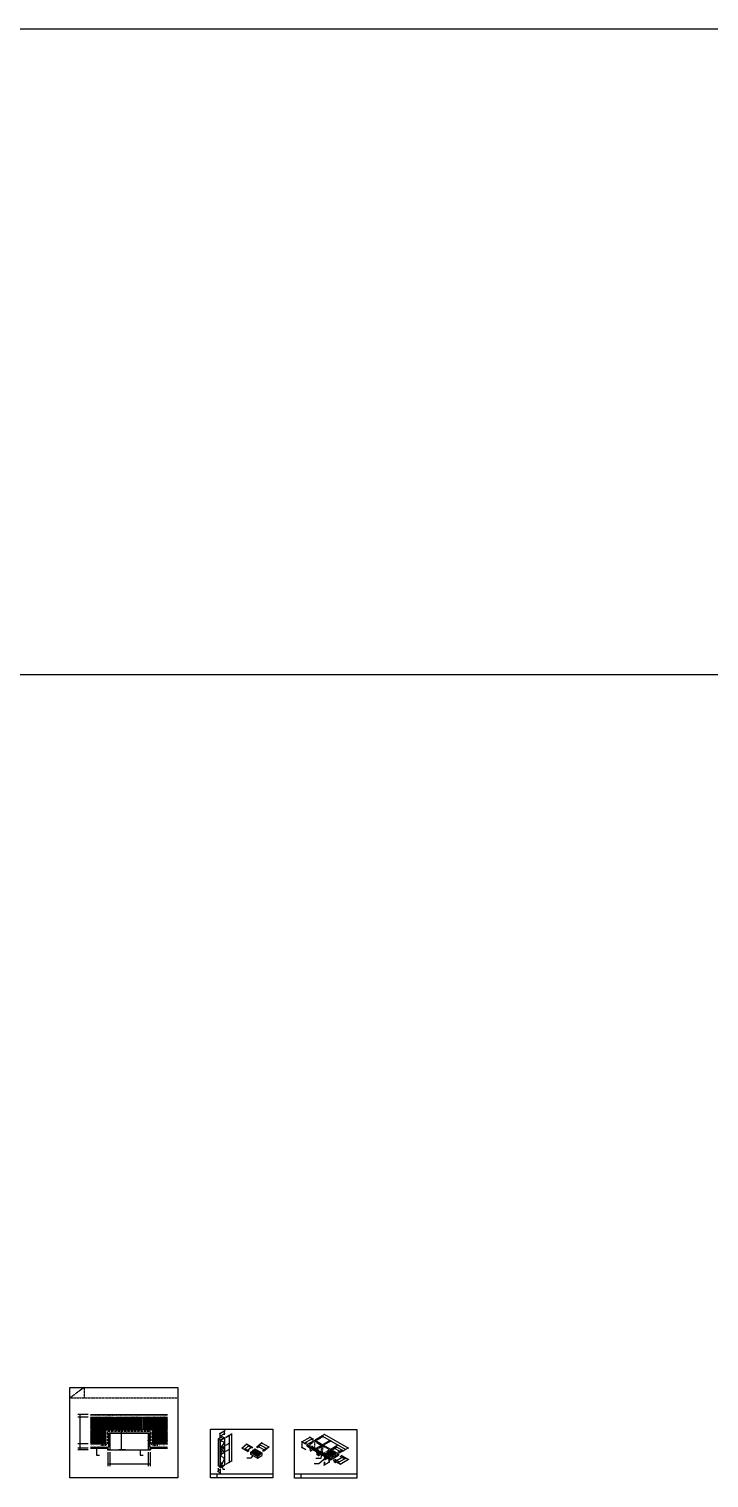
# Model space of a CAD drawing. Header units: inches. Extents: x -1249499 to 290957, y -589671 to 1013543.
# Drawn here: x -1217052 to -1207369, y 248195 to 268837 of the extents above; entities that cross this region are included whole.
import ezdxf

# ---------------------------------------------------------------- set-up
doc = ezdxf.new("R2010")
doc.units = ezdxf.units.IN
doc.header["$MEASUREMENT"] = 0
for name, pattern in [('CENTER2', [1.125, 0.75, -0.125, 0.125, -0.125]), ('HID', [2.5, 1.5, -1]), ('ST-DASH', [2.7, 1.5, -1.2])]:
    doc.linetypes.add(name, pattern=pattern)
for name, color, linetype in [('1HAT', 1, 'Continuous'), ('2CONTINUOUS', 2, 'Continuous'), ('2DIM', 2, 'Continuous'), ('2HIDDENX2', 2, 'Continuous'), ('3FORM', 3, 'Continuous'), ('A-DET', 7, 'Continuous'), ('DIM', 1, 'Continuous'), ('ETC', 9, 'Continuous'), ('FIN', 6, 'Continuous'), ('FOR', 4, 'Continuous'), ('GRID', 9, 'CENTER2'), ('HAT', 5, 'Continuous'), ('IND', 7, 'Continuous'), ('STL', 5, 'Continuous'), ('STO', 4, 'Continuous'), ('WAL', 7, 'Continuous')]:
    doc.layers.add(name, color=color, linetype=linetype)

# ---------------------------------------------------------------- blocks, each defined once
blk = doc.blocks.new('*X1131')
at = {"color": 0}
for p, q in [((3118, 1464), (3125, 1471)), ((3125, 1464), (3132, 1471)), ((3139, 1464), (3146, 1471)), ((3146, 1464), (3153, 1471)), ((3161, 1464), (3168, 1471)), ((3168, 1464), (3175, 1471)), ((3182, 1464), (3189, 1471)), ((3189, 1464), (3196, 1471)), ((3203, 1464), (3210, 1471)), ((3210, 1464), (3217, 1471)), ((3224, 1464), (3231, 1471)), ((3231, 1464), (3235, 1467)), ((3544, 1465), (3549, 1471)), ((3550, 1464), (3557, 1471)), ((3564, 1464), (3571, 1471)), ((3571, 1464), (3578, 1471)), ((3585, 1464), (3592, 1471)), ((3592, 1464), (3599, 1471)), ((3606, 1464), (3613, 1471)), ((3613, 1464), (3620, 1471)), ((3627, 1464), (3634, 1471)), ((3634, 1464), (3641, 1471)), ((3649, 1464), (3656, 1471)), ((3656, 1464), (3662, 1470))]:
    blk.add_line(p, q, dxfattribs=at)
blk = doc.blocks.new('*X1130')
at = {"color": 0}
for p, q in [((356, 747), (356, 747)), ((356, 740), (356, 740)), ((365, 747), (365, 747)), ((367, 742), (367, 742)), ((370, 738), (370, 738)), ((377, 733), (377, 733)), ((379, 731), (379, 731)), ((382, 747), (382, 747)), ((388, 740), (388, 740)), ((396, 738), (396, 738)), ((407, 742), (407, 742)), ((409, 740), (409, 740)), ((418, 732), (418, 732)), ((419, 740), (419, 740)), ((422, 738), (422, 738)), ((441, 731), (441, 731)), ((448, 741), (448, 741)), ((449, 739), (449, 739)), ((450, 740), (450, 740)), ((455, 733), (455, 733)), ((458, 732), (458, 732)), ((460, 734), (460, 734)), ((468, 735), (468, 735)), ((475, 740), (475, 740)), ((481, 740), (481, 740)), ((482, 737), (482, 737)), ((487, 737), (487, 737)), ((488, 740), (488, 740)), ((490, 739), (490, 739)), ((495, 738), (495, 738)), ((498, 731), (498, 731)), ((500, 740), (500, 740)), ((509, 740), (509, 740)), ((512, 740), (512, 740)), ((514, 741), (514, 741)), ((515, 731), (515, 731)), ((520, 747), (520, 747)), ((522, 742), (522, 742)), ((527, 740), (527, 740)), ((528, 740), (528, 740)), ((532, 728), (532, 728)), ((536, 744), (536, 744)), ((541, 744), (541, 744)), ((543, 740), (543, 740)), ((549, 745), (549, 745)), ((554, 741), (554, 741)), ((563, 747), (563, 747)), ((567, 731), (567, 731)), ((568, 739), (568, 739)), ((570, 737), (570, 737)), ((574, 740), (574, 740)), ((579, 741), (579, 741)), ((593, 732), (593, 732)), ((600, 746), (600, 746)), ((606, 742), (606, 742)), ((606, 740), (606, 740)), ((609, 738), (609, 738)), ((619, 732), (619, 732)), ((632, 742), (632, 742)), ((637, 740), (637, 740)), ((639, 747), (639, 747)), ((639, 731), (639, 731)), ((646, 733), (646, 733)), ((649, 738), (649, 738)), ((651, 736), (651, 736)), ((653, 733), (653, 733)), ((658, 742), (658, 742)), ((658, 734), (658, 734)), ((666, 735), (666, 735)), ((668, 741), (668, 741)), ((672, 733), (672, 733)), ((679, 747), (679, 747)), ((679, 737), (679, 737)), ((681, 745), (681, 745)), ((685, 743), (685, 743)), ((685, 737), (685, 737)), ((690, 737), (690, 737)), ((693, 739), (693, 739)), ((698, 733), (698, 733)), ((699, 741), (699, 741)), ((706, 740), (706, 740)), ((711, 743), (711, 743)), ((712, 741), (712, 741)), ((720, 746), (720, 746)), ((720, 742), (720, 742)), ((725, 734), (725, 734)), ((730, 741), (730, 741)), ((730, 737), (730, 737)), ((732, 735), (732, 735)), ((733, 744), (733, 744)), ((737, 743), (737, 743)), ((739, 745), (739, 745)), ((747, 746), (747, 746)), ((751, 734), (751, 734)), ((760, 747), (760, 747)), ((760, 745), (760, 745)), ((761, 741), (761, 741)), ((762, 744), (762, 744)), ((764, 744), (764, 744)), ((770, 736), (770, 736)), ((776, 734), (776, 734)), ((790, 744), (790, 744)), ((792, 741), (792, 741)), ((800, 745), (800, 745)), ((803, 735), (803, 735)), ((810, 735), (810, 735)), ((812, 734), (812, 734)), ((815, 744), (815, 744)), ((824, 741), (824, 741)), ((830, 735), (830, 735)), ((837, 732), (837, 732)), ((840, 744), (840, 744)), ((842, 745), (842, 745)), ((842, 743), (842, 743)), ((850, 733), (850, 733)), ((851, 735), (851, 735)), ((855, 741), (855, 741)), ((855, 735), (855, 735)), ((855, 734), (855, 734)), ((864, 735), (864, 735)), ((869, 746), (869, 746)), ((877, 737), (877, 737)), ((881, 743), (881, 743)), ((882, 738), (882, 738)), ((882, 736), (882, 736)), ((886, 741), (886, 741)), ((890, 739), (890, 739)), ((891, 734), (891, 734)), ((893, 733), (893, 733)), ((894, 745), (894, 745)), ((464, 633), (464, 633)), ((465, 631), (465, 631)), ((470, 632), (470, 632)), ((471, 627), (471, 627)), ((475, 625), (475, 625)), ((478, 633), (478, 633)), ((479, 624), (479, 624)), ((480, 639), (480, 639)), ((481, 637), (481, 637)), ((482, 640), (482, 640)), ((490, 629), (490, 629)), ((492, 634), (492, 634)), ((492, 634), (492, 634)), ((497, 635), (497, 635)), ((500, 620), (500, 620)), ((502, 627), (502, 627)), ((504, 624), (504, 624)), ((505, 636), (505, 636)), ((506, 625), (506, 625)), ((513, 640), (513, 640)), ((518, 634), (518, 634)), ((519, 638), (519, 638)), ((520, 638), (520, 638)), ((524, 639), (524, 639)), ((530, 629), (530, 629)), ((531, 625), (531, 625)), ((532, 640), (532, 640)), ((532, 627), (532, 627)), ((533, 627), (533, 627)), ((537, 625), (537, 625)), ((543, 634), (543, 634)), ((545, 640), (545, 640)), ((557, 625), (557, 625)), ((560, 638), (560, 638)), ((562, 636), (562, 636)), ((564, 627), (564, 627)), ((569, 625), (569, 625)), ((570, 635), (570, 635)), ((571, 628), (571, 628)), ((576, 640), (576, 640)), ((582, 620), (582, 620)), ((583, 625), (583, 625)), ((587, 621), (587, 621)), ((595, 627), (595, 627)), ((595, 622), (595, 622)), ((596, 635), (596, 635)), ((600, 625), (600, 625)), ((601, 637), (601, 637)), ((607, 640), (607, 640)), ((609, 624), (609, 624)), ((610, 626), (610, 626)), ((611, 628), (611, 628)), ((613, 626), (613, 626)), ((614, 625), (614, 625)), ((622, 635), (622, 635)), ((622, 626), (622, 626)), ((627, 628), (627, 628)), ((631, 625), (631, 625)), ((636, 627), (636, 627)), ((636, 626), (636, 626)), ((638, 640), (638, 640)), ((641, 636), (641, 636)), ((641, 628), (641, 628)), ((643, 635), (643, 635)), ((649, 636), (649, 636)), ((649, 629), (649, 629)), ((651, 627), (651, 627)), ((658, 628), (658, 628)), ((662, 626), (662, 626)), ((662, 625), (662, 625)), ((663, 631), (663, 631)), ((668, 632), (668, 632)), ((669, 640), (669, 640)), ((675, 637), (675, 637)), ((676, 633), (676, 633)), ((681, 636), (681, 636)), ((689, 634), (689, 634)), ((689, 628), (689, 628)), ((689, 627), (689, 627)), ((691, 626), (691, 626)), ((693, 625), (693, 625)), ((693, 625), (693, 625)), ((695, 635), (695, 635)), ((700, 640), (700, 640)), ((701, 636), (701, 636)), ((703, 636), (703, 636)), ((715, 628), (715, 628)), ((716, 638), (716, 638)), ((720, 628), (720, 628)), ((721, 635), (721, 635)), ((722, 639), (722, 639)), ((723, 634), (723, 634)), ((724, 625), (724, 625)), ((728, 637), (728, 637)), ((730, 640), (730, 640)), ((731, 640), (731, 640)), ((732, 626), (732, 626)), ((740, 627), (740, 627)), ((751, 628), (751, 628)), ((754, 638), (754, 638)), ((755, 625), (755, 625)), ((762, 640), (762, 640)), ((762, 634), (762, 634)), ((767, 628), (767, 628)), ((772, 625), (772, 625)), ((774, 624), (774, 624)), ((779, 620), (779, 620)), ((780, 638), (780, 638)), ((782, 628), (782, 628)), ((785, 621), (785, 621)), ((787, 625), (787, 625)), ((793, 622), (793, 622)), ((794, 641), (794, 641)), ((794, 629), (794, 629)), ((358, 539), (358, 539)), ((359, 540), (359, 540)), ((361, 530), (361, 530)), ((363, 540), (363, 540)), ((363, 536), (363, 536)), ((363, 528), (363, 528)), ((371, 520), (371, 520)), ((377, 526), (377, 526)), ((379, 527), (379, 527)), ((383, 524), (383, 524)), ((389, 535), (389, 535)), ((390, 540), (390, 540)), ((391, 539), (391, 539)), ((393, 537), (393, 537)), ((394, 518), (394, 518)), ((399, 519), (399, 519)), ((401, 529), (401, 529)), ((403, 526), (403, 526)), ((407, 520), (407, 520)), ((410, 527), (410, 527)), ((411, 520), (411, 520)), ((413, 518), (413, 518)), ((414, 524), (414, 524)), ((416, 536), (416, 536)), ((421, 540), (421, 540)), ((421, 521), (421, 521)), ((426, 522), (426, 522)), ((429, 526), (429, 526)), ((431, 538), (431, 538)), ((434, 523), (434, 523)), ((441, 529), (441, 529)), ((441, 527), (441, 527)), ((442, 537), (442, 537)), ((443, 527), (443, 527)), ((445, 524), (445, 524)), ((448, 525), (448, 525)), ((452, 540), (452, 540)), ((452, 519), (452, 519)), ((453, 526), (453, 526)), ((456, 527), (456, 527)), ((461, 527), (461, 527)), ((464, 552), (464, 552)), ((465, 614), (465, 614)), ((466, 594), (466, 594)), ((466, 575), (466, 575)), ((466, 553), (466, 553)), ((467, 590), (467, 590)), ((467, 556), (467, 556)), ((468, 549), (468, 549)), ((468, 537), (468, 537)), ((470, 611), (470, 611)), ((470, 580), (470, 580)), ((471, 574), (471, 574)), ((471, 554), (471, 554)), ((471, 537), (471, 537)), ((472, 610), (472, 610)), ((472, 527), (472, 527)), ((473, 536), (473, 536)), ((474, 606), (474, 606)), ((475, 565), (475, 565)), ((475, 529), (475, 529)), ((476, 524), (476, 524)), ((479, 607), (479, 607)), ((479, 605), (479, 605)), ((479, 602), (479, 602)), ((479, 555), (479, 555)), ((480, 585), (480, 585)), ((480, 529), (480, 529)), ((481, 602), (481, 602)), ((481, 566), (481, 566)), ((481, 565), (481, 565)), ((481, 547), (481, 547)), ((482, 528), (482, 528)), ((482, 528), (482, 528)), ((775, 553), (775, 553)), ((775, 550), (775, 550)), ((776, 568), (776, 568)), ((779, 590), (779, 590)), ((780, 618), (780, 618)), ((780, 550), (780, 550)), ((780, 543), (780, 543)), ((781, 599), (781, 599)), ((781, 580), (781, 580)), ((782, 561), (782, 561)), ((783, 616), (783, 616)), ((783, 579), (783, 579)), ((783, 541), (783, 541)), ((783, 528), (783, 528)), ((783, 522), (783, 522)), ((784, 569), (784, 569)), ((784, 542), (784, 542)), ((785, 577), (785, 577)), ((785, 544), (785, 544)), ((787, 565), (787, 565)), ((788, 525), (788, 525)), ((789, 596), (789, 596)), ((789, 518), (789, 518)), ((790, 603), (790, 603)), ((793, 606), (793, 606)), ((794, 609), (794, 609)), ((794, 605), (794, 605)), ((794, 596), (794, 596)), ((794, 569), (794, 569)), ((794, 545), (794, 545)), ((794, 533), (794, 533)), ((795, 600), (795, 600)), ((795, 590), (795, 590)), ((795, 540), (795, 540)), ((795, 519), (795, 519)), ((796, 531), (796, 531)), ((797, 532), (797, 532)), ((803, 520), (803, 520)), ((804, 523), (804, 523)), ((810, 523), (810, 523)), ((815, 528), (815, 528)), ((816, 522), (816, 522)), ((819, 525), (819, 525)), ((822, 532), (822, 532)), ((822, 522), (822, 522)), ((826, 540), (826, 540)), ((826, 540), (826, 540)), ((830, 523), (830, 523)), ((834, 532), (834, 532)), ((837, 523), (837, 523)), ((843, 525), (843, 525)), ((844, 523), (844, 523)), ((846, 528), (846, 528)), ((846, 521), (846, 521)), ((848, 526), (848, 526)), ((849, 533), (849, 533)), ((850, 525), (850, 525)), ((857, 540), (857, 540)), ((857, 527), (857, 527)), ((862, 523), (862, 523)), ((865, 540), (865, 540)), ((870, 529), (870, 529)), ((875, 531), (875, 531)), ((875, 530), (875, 530)), ((876, 534), (876, 534)), ((876, 530), (876, 530)), ((877, 528), (877, 528)), ((881, 525), (881, 525)), ((883, 531), (883, 531)), ((885, 522), (885, 522)), ((888, 540), (888, 540)), ((889, 524), (889, 524)), ((897, 532), (897, 532)), ((901, 533), (901, 533))]:
    blk.add_line(p, q, dxfattribs=at)
blk = doc.blocks.new('*X1129')
at = {"color": 0}
for p, q in [((356, 646), (441, 731)), ((356, 653), (434, 731)), ((356, 660), (427, 731)), ((356, 667), (419, 731)), ((356, 674), (412, 731)), ((356, 681), (405, 731)), ((356, 688), (398, 731)), ((356, 695), (391, 731)), ((356, 702), (384, 731)), ((356, 709), (377, 731)), ((356, 716), (370, 731)), ((356, 723), (363, 731)), ((356, 730), (356, 731)), ((358, 641), (448, 731)), ((365, 641), (455, 731)), ((372, 641), (462, 731)), ((379, 641), (469, 731)), ((386, 641), (476, 731)), ((393, 641), (483, 731)), ((400, 641), (490, 731)), ((407, 641), (497, 731)), ((414, 641), (504, 731)), ((421, 641), (511, 731)), ((428, 641), (518, 731)), ((436, 641), (524, 729)), ((534, 647), (617, 731)), ((534, 654), (610, 731)), ((534, 661), (603, 731)), ((534, 668), (596, 731)), ((534, 675), (589, 731)), ((534, 682), (582, 731)), ((534, 689), (575, 731)), ((534, 696), (568, 731)), ((534, 704), (561, 731)), ((534, 711), (554, 731)), ((534, 718), (547, 731)), ((534, 725), (540, 731)), ((535, 641), (625, 731)), ((542, 641), (632, 731)), ((549, 641), (639, 731)), ((556, 641), (646, 731)), ((563, 641), (653, 731)), ((570, 641), (660, 731)), ((577, 641), (667, 731)), ((584, 641), (674, 731)), ((591, 641), (681, 731)), ((598, 641), (688, 731)), ((605, 641), (695, 731)), ((612, 641), (702, 731)), ((619, 641), (709, 731)), ((626, 641), (716, 731)), ((634, 641), (724, 731)), ((641, 641), (724, 724)), ((734, 727), (738, 731)), ((734, 720), (745, 731)), ((734, 713), (752, 731)), ((734, 706), (759, 731)), ((734, 698), (766, 731)), ((734, 691), (773, 731)), ((734, 684), (780, 731)), ((734, 677), (787, 731)), ((734, 670), (794, 731)), ((734, 663), (801, 731)), ((734, 656), (808, 731)), ((734, 649), (815, 731)), ((734, 642), (823, 731)), ((740, 641), (830, 731)), ((747, 641), (837, 731)), ((754, 641), (844, 731)), ((761, 641), (851, 731)), ((768, 641), (858, 731)), ((775, 641), (865, 731)), ((782, 641), (872, 731)), ((789, 641), (879, 731)), ((796, 641), (886, 731)), ((803, 641), (893, 731)), ((810, 641), (900, 731)), ((817, 641), (902, 725)), ((356, 547), (440, 631)), ((356, 554), (433, 631)), ((356, 561), (426, 631)), ((356, 568), (418, 631)), ((356, 575), (411, 631)), ((356, 582), (404, 631)), ((356, 589), (397, 631)), ((356, 596), (390, 631)), ((356, 603), (383, 631)), ((356, 610), (376, 631)), ((356, 617), (369, 631)), ((356, 624), (362, 631)), ((357, 541), (447, 631)), ((364, 541), (454, 631)), ((371, 541), (461, 631)), ((378, 541), (463, 625)), ((443, 641), (524, 722)), ((450, 641), (524, 715)), ((457, 641), (524, 708)), ((464, 641), (524, 701)), ((471, 641), (524, 694)), ((478, 641), (524, 686)), ((485, 641), (524, 679)), ((492, 641), (524, 672)), ((499, 641), (524, 665)), ((506, 641), (524, 658)), ((513, 641), (524, 651)), ((520, 641), (524, 644)), ((648, 641), (724, 717)), ((655, 641), (724, 710)), ((662, 641), (724, 703)), ((669, 641), (724, 696)), ((676, 641), (724, 688)), ((683, 641), (724, 681)), ((690, 641), (724, 674)), ((697, 641), (724, 667)), ((704, 641), (724, 660)), ((711, 641), (724, 653)), ((718, 641), (724, 646)), ((795, 625), (800, 631)), ((795, 618), (807, 631)), ((795, 611), (814, 631)), ((795, 604), (822, 631)), ((795, 597), (829, 631)), ((795, 590), (836, 631)), ((795, 583), (843, 631)), ((795, 576), (850, 631)), ((795, 569), (857, 631)), ((795, 562), (864, 631)), ((795, 555), (871, 631)), ((795, 548), (878, 631)), ((795, 541), (885, 631)), ((802, 541), (892, 631)), ((809, 541), (899, 631)), ((816, 541), (902, 626)), ((824, 641), (902, 718)), ((832, 641), (902, 711)), ((839, 641), (902, 704)), ((846, 641), (902, 697)), ((853, 641), (902, 690)), ((860, 641), (902, 683)), ((867, 641), (902, 676)), ((874, 641), (902, 669)), ((881, 641), (902, 662)), ((888, 641), (902, 655)), ((895, 641), (902, 647)), ((385, 541), (463, 618)), ((392, 541), (463, 611)), ((399, 541), (463, 604)), ((406, 541), (463, 597)), ((413, 541), (463, 590)), ((420, 541), (463, 583)), ((427, 541), (463, 576)), ((435, 541), (463, 569)), ((442, 541), (463, 562)), ((449, 541), (463, 554)), ((456, 541), (463, 547)), ((823, 541), (902, 619)), ((831, 541), (902, 612)), ((838, 541), (902, 605)), ((845, 541), (902, 598)), ((852, 541), (902, 591)), ((859, 541), (902, 584)), ((866, 541), (902, 577)), ((873, 541), (902, 570)), ((880, 541), (902, 563)), ((887, 541), (902, 556)), ((894, 541), (902, 548)), ((901, 541), (902, 541))]:
    blk.add_line(p, q, dxfattribs=at)
blk = doc.blocks.new('*X1132')
at = {"color": 0}
for p, q in [((3144, 1466), (3144, 1466)), ((3144, 1464), (3144, 1464)), ((3146, 1465), (3146, 1465)), ((3170, 1465), (3170, 1465)), ((3185, 1466), (3185, 1466)), ((3195, 1464), (3195, 1464)), ((3222, 1465), (3222, 1465)), ((3225, 1465), (3225, 1465))]:
    blk.add_line(p, q, dxfattribs=at)
blk = doc.blocks.new('*X1133')
at = {"color": 0}
for p, q in [((3564, 1470), (3564, 1470)), ((3577, 1469), (3577, 1469)), ((3579, 1467), (3579, 1467)), ((3589, 1470), (3589, 1470)), ((3618, 1468), (3618, 1468)), ((3655, 1465), (3655, 1465)), ((3658, 1468), (3658, 1468)), ((3660, 1466), (3660, 1466)), ((3660, 1466), (3660, 1466))]:
    blk.add_line(p, q, dxfattribs=at)

msp = doc.modelspace()

# ---------------------------------------------------------------- linework, layer by layer
at = {"color": 6}
for p, q in [((-1249499, 268836.6), (-803046.5, 268836.6)), ((-1249499, 259639.6), (-803046.5, 259639.6))]:
    msp.add_line(p, q, dxfattribs=at)
for p, q in [((-1214024.8, 248888.6), (-1214024.8, 248886.6)), ((-1212829.1, 248887.5), (-1212829.1, 248885.5)), ((-1214469.2, 248542.3), (-1214467.2, 248542.3)), ((-1213582.4, 248542.3), (-1213580.4, 248542.3)), ((-1213273.5, 248541.2), (-1213271.5, 248541.2)), ((-1212386.7, 248541.2), (-1212384.7, 248541.2))]:
    msp.add_line(p, q)
msp.add_lwpolyline([(-1216468.7, 249485.6), (-1214933.3, 249485.6), (-1214933.3, 248196.1), (-1216468.7, 248196.1)], close=True)
at = {"layer": '1HAT'}
for p, q in [((-1214328.2, 248727.9), (-1214270.6, 248705.8)), ((-1214270.6, 248705.8), (-1214328.2, 248617.1)), ((-1214328.2, 248529.8), (-1214270.6, 248646.2)), ((-1214270.6, 248563), (-1214328.2, 248612.9)), ((-1214328.2, 248525.6), (-1214270.6, 248470.2)), ((-1213868.1, 248562.2), (-1213797.5, 248521.4)), ((-1213861.8, 248565), (-1213793, 248525.3)), ((-1213856.9, 248567.2), (-1213789.5, 248528.3)), ((-1213852.5, 248569.2), (-1213786.4, 248531)), ((-1213848.6, 248570.9), (-1213783.6, 248533.4)), ((-1213845.2, 248572.4), (-1213781.2, 248535.5)), ((-1213842.2, 248573.7), (-1213779.1, 248537.3)), ((-1213839.7, 248575.3), (-1213777, 248539.1)), ((-1213837.6, 248577.1), (-1213774.9, 248540.9)), ((-1213836.2, 248578.7), (-1213773.2, 248542.4)), ((-1213835, 248580.6), (-1213771.4, 248543.9)), ((-1213834, 248582.5), (-1213769.7, 248545.4)), ((-1213833.3, 248584.6), (-1213768, 248546.9)), ((-1213832.8, 248587.3), (-1213765.9, 248548.7)), ((-1213832.7, 248590.3), (-1213763.8, 248550.5)), ((-1212813.8, 248546.6), (-1212747.1, 248508)), ((-1212805.2, 248548.6), (-1212741, 248511.5)), ((-1212797.2, 248550.5), (-1212735.4, 248514.8)), ((-1212789.8, 248552.2), (-1212730.2, 248517.8)), ((-1212783.7, 248553.7), (-1212725.8, 248520.3)), ((-1212778.7, 248554.8), (-1212722.4, 248522.3)), ((-1212775, 248555.7), (-1212719.8, 248523.8)), ((-1212771.4, 248556.6), (-1212717.2, 248525.3)), ((-1212768.9, 248557.1), (-1212715.4, 248526.3)), ((-1212766.8, 248557.9), (-1212713.7, 248527.3)), ((-1212764.9, 248558.9), (-1212712, 248528.3)), ((-1212763.3, 248559.9), (-1212710.2, 248529.3)), ((-1212761.9, 248561.1), (-1212708.5, 248530.3)), ((-1212760.7, 248562.4), (-1212706.8, 248531.3)), ((-1212759.7, 248563.8), (-1212705, 248532.3)), ((-1212758.8, 248565.3), (-1212703.3, 248533.3)), ((-1212758, 248566.8), (-1212701.6, 248534.3)), ((-1212757.4, 248568.5), (-1212699.9, 248535.3)), ((-1212757, 248576.2), (-1212692.9, 248539.3)), ((-1212756.9, 248570.7), (-1212697.7, 248536.5)), ((-1212756.7, 248573.1), (-1212695.5, 248537.8)), ((-1214270.6, 248470.2), (-1214328.2, 248348.3))]:
    msp.add_line(p, q, dxfattribs=at)
at = {"layer": '2CONTINUOUS'}
for p, q in [((-1214303, 248779.9), (-1214360.6, 248746.6)), ((-1214360.6, 248746.6), (-1214360.6, 248367)), ((-1214336, 248732.4), (-1214360.6, 248746.6)), ((-1214336, 248732.4), (-1214271.2, 248769.8)), ((-1214336, 248732.4), (-1214336, 248344.4)), ((-1214331.8, 248730), (-1214336, 248732.4)), ((-1214331.8, 248730), (-1214267, 248767.4)), ((-1214328.2, 248727.9), (-1214270.6, 248761.2)), ((-1214278.4, 248765.7), (-1214303, 248779.9)), ((-1214267, 248767.4), (-1214271.2, 248769.8)), ((-1214270.6, 248761.2), (-1214270.6, 248650.3)), ((-1214267, 248767.4), (-1214267, 248379.4)), ((-1213096.5, 248671.3), (-1212983.9, 248736.3)), ((-1212983.9, 248736.3), (-1212646.1, 248541.3)), ((-1214331.8, 248730), (-1214331.8, 248342)), ((-1214328.2, 248727.9), (-1214328.2, 248617.1)), ((-1214328.2, 248617.1), (-1214270.6, 248650.3)), ((-1214328.2, 248612.9), (-1214270.6, 248646.2)), ((-1214328.2, 248612.9), (-1214328.2, 248529.8)), ((-1214328.2, 248529.8), (-1214270.6, 248563)), ((-1214328.2, 248525.6), (-1214270.6, 248558.9)), ((-1214328.2, 248348.3), (-1214328.2, 248525.6)), ((-1214270.6, 248646.2), (-1214270.6, 248563)), ((-1214270.6, 248558.9), (-1214270.6, 248381.5)), ((-1213900.3, 248556.7), (-1213835.3, 248612.7)), ((-1213900.3, 248556.7), (-1213800.7, 248499.2)), ((-1213900.3, 248556.7), (-1213900.3, 248536.7)), ((-1213900.3, 248536.7), (-1213800.7, 248479.2)), ((-1213882.4, 248558.4), (-1213834.1, 248600)), ((-1213882.4, 248558.4), (-1213801.9, 248511.9)), ((-1213875, 248559.1), (-1213833.6, 248594.7)), ((-1213875, 248559.1), (-1213802.4, 248517.2)), ((-1213835.3, 248612.7), (-1213735.7, 248555.2)), ((-1213834.1, 248600), (-1213753.6, 248553.5)), ((-1213833.6, 248594.7), (-1213761.1, 248552.8)), ((-1213802.4, 248517.2), (-1213761.1, 248552.8)), ((-1213801.9, 248511.9), (-1213753.6, 248553.5)), ((-1213800.7, 248499.2), (-1213735.7, 248555.2)), ((-1213735.7, 248555.2), (-1213735.7, 248516.7)), ((-1213096.5, 248671.3), (-1212758.7, 248476.3)), ((-1213096.5, 248671.3), (-1213096.5, 248651.3)), ((-1213096.5, 248651.3), (-1212758.7, 248456.3)), ((-1213051.4, 248625.2), (-1213046.4, 248584.1)), ((-1213039.3, 248580.6), (-1213006.7, 248599.4)), ((-1212956.1, 248570.2), (-1212951.2, 248529.1)), ((-1212944, 248525.6), (-1212911.4, 248544.4)), ((-1212938.8, 248560.2), (-1212933.8, 248519.1)), ((-1212926.7, 248515.6), (-1212894.1, 248534.4)), ((-1212831.1, 248544.5), (-1212758.7, 248586.3)), ((-1212831.1, 248544.5), (-1212753.1, 248499.5)), ((-1212822.4, 248544.5), (-1212758.7, 248581.3)), ((-1212822.4, 248544.5), (-1212753.1, 248504.5)), ((-1212758.7, 248586.3), (-1212680.8, 248541.3)), ((-1212758.7, 248581.3), (-1212689.4, 248541.3)), ((-1212758.7, 248476.3), (-1212646.1, 248541.3)), ((-1212753.1, 248504.5), (-1212689.4, 248541.3)), ((-1212753.1, 248499.5), (-1212680.8, 248541.3)), ((-1212646.1, 248541.3), (-1212646.1, 248521.3)), ((-1214336, 248352.7), (-1214360.6, 248367)), ((-1214331.8, 248342), (-1214336, 248344.4)), ((-1214331.8, 248342), (-1214267, 248379.4)), ((-1214328.2, 248348.3), (-1214270.6, 248381.5)), ((-1213800.7, 248479.2), (-1213735.7, 248516.7)), ((-1213800.7, 248499.2), (-1213800.7, 248479.2)), ((-1212846.3, 248506.9), (-1212844.5, 248463.3)), ((-1212835.4, 248458.3), (-1212798.8, 248479.4)), ((-1212758.7, 248456.3), (-1212646.1, 248521.3)), ((-1212758.7, 248476.3), (-1212758.7, 248456.3))]:
    msp.add_line(p, q, dxfattribs=at)
at = {"layer": '2CONTINUOUS', "linetype": 'Continuous'}
for p, q in [((-1212764.8, 248533.5), (-1212924.1, 248395.3)), ((-1212886.4, 248529.7), (-1212898.8, 248472.1)), ((-1214317.1, 248416.2), (-1214293.2, 248321.4)), ((-1214293.2, 248321.4), (-1214263.3, 248321.4)), ((-1213891.5, 248480.1), (-1213948, 248480.1)), ((-1213865.3, 248517.7), (-1213891.5, 248480.1)), ((-1212924.1, 248395.3), (-1212992, 248395.3)), ((-1212898.8, 248472.1), (-1212966.7, 248472.1))]:
    msp.add_line(p, q, dxfattribs=at)
at = {"layer": '2CONTINUOUS', "color": 2, "linetype": 'Continuous'}
for p, q in [((-1212892.7, 248518.7), (-1212886.4, 248529.7)), ((-1212886.4, 248529.7), (-1212885.2, 248517.1)), ((-1212776.3, 248528.6), (-1212764.8, 248533.5)), ((-1212764.8, 248533.5), (-1212771.4, 248522.8)), ((-1214317.8, 248403.6), (-1214317.1, 248416.2)), ((-1214317.1, 248416.2), (-1214310.4, 248405.5)), ((-1213875.3, 248510), (-1213865.3, 248517.7)), ((-1213865.3, 248517.7), (-1213869.1, 248505.7))]:
    msp.add_line(p, q, dxfattribs=at)
at = {"layer": '2CONTINUOUS'}
for points in [[(-1213875, 248559.1), (-1213843.9, 248573, 0.405405), (-1213833.6, 248594.7, 2.6915988)], [(-1212822.4, 248544.5), (-1212769.6, 248557, 0.4937607), (-1212758.7, 248581.3, -3.3879765)]]:
    msp.add_lwpolyline(points, format="xyb", dxfattribs=at)
for centre, radius, start in [((-1213041.7, 248584.7), 4.77, 186.85281), ((-1212946.4, 248529.7), 4.77, 186.85281), ((-1212929.1, 248519.7), 4.77, 186.85281), ((-1212838.4, 248463.6), 6.09, 182.44974)]:
    msp.add_arc(centre, radius, start, 300, dxfattribs=at)
at = {"layer": '2DIM'}
for p, q in [((-1214335.8, 248829.3), (-1214263.3, 248871.2)), ((-1214335.8, 248789.3), (-1214263.3, 248831.2)), ((-1214331.8, 248773.7), (-1214331.8, 248835.5)), ((-1214328.2, 248775.8), (-1214328.2, 248798.1)), ((-1214270.6, 248809.1), (-1214270.6, 248831.3)), ((-1214267, 248811.1), (-1214267, 248872.9)), ((-1214248.1, 248778.4), (-1214164.4, 248826.7)), ((-1214248.1, 248774.2), (-1214199.1, 248802.5)), ((-1214204, 248809), (-1214204, 248409.7)), ((-1214169.4, 248829), (-1214169.4, 248429.7)), ((-1213168.4, 248709.8), (-1213050.6, 248777.8)), ((-1213133.7, 248689.8), (-1213015.9, 248757.8)), ((-1212996.8, 248743.7), (-1213055.8, 248777.8)), ((-1213009.8, 248736.2), (-1213034.1, 248750.3)), ((-1212972.3, 248742.8), (-1212841.3, 248818.4)), ((-1212959.4, 248735.3), (-1212863, 248790.9)), ((-1212882, 248797.9), (-1212540, 248600.5)), ((-1212859.8, 248677.8), (-1212763.4, 248733.4)), ((-1212848.2, 248818.4), (-1212504.8, 248620.1)), ((-1214248.1, 248663.4), (-1214199.1, 248691.7)), ((-1214248.1, 248576.1), (-1214199.1, 248604.4)), ((-1214019.6, 248625.6), (-1213930.2, 248574)), ((-1214019.2, 248621.4), (-1213948.6, 248682.1)), ((-1213985.5, 248601.9), (-1213915.7, 248662.1)), ((-1213978.3, 248613.8), (-1213921.8, 248581.2)), ((-1213954.6, 248681.6), (-1213865.2, 248630)), ((-1213944.2, 248589.1), (-1213889, 248636.7)), ((-1213941.2, 248597.4), (-1213918.4, 248584.2)), ((-1213930.1, 248655.4), (-1213873.6, 248622.8)), ((-1213811.3, 248633.4), (-1213735.2, 248698.9)), ((-1213801.7, 248627.9), (-1213753.5, 248669.5)), ((-1213797.8, 248625.6), (-1213777.3, 248643.2)), ((-1213787.3, 248644.9), (-1213700.4, 248594.8)), ((-1213768.2, 248673.9), (-1213663.8, 248613.7)), ((-1213741.2, 248698.3), (-1213635.2, 248637.2)), ((-1213725.2, 248583.7), (-1213704.8, 248601.3)), ((-1213721.2, 248581.4), (-1213673, 248623)), ((-1213711.7, 248575.9), (-1213635.6, 248641.4)), ((-1213110.2, 248679.2), (-1213168.4, 248712.8)), ((-1213110.2, 248595.2), (-1213168.4, 248628.8)), ((-1213165.8, 248714.3), (-1213165.8, 248624.3)), ((-1213097.3, 248686.7), (-1213120.7, 248700.3)), ((-1212846.8, 248670.3), (-1212750.4, 248725.9)), ((-1212747.2, 248612.8), (-1212650.8, 248668.4)), ((-1212729.8, 248602.8), (-1212669, 248637.9)), ((-1212725.5, 248600.3), (-1212695.4, 248617.7)), ((-1212723.1, 248630.2), (-1212622.2, 248571.9)), ((-1212692.4, 248648.4), (-1212574.4, 248580.3)), ((-1212626.5, 248577.9), (-1212656.4, 248560.4)), ((-1212591.8, 248593.2), (-1212652.1, 248557.9)), ((-1212504.8, 248624.1), (-1212634.8, 248547.9)), ((-1214360.6, 248336.5), (-1214360.6, 248282.7)), ((-1214336, 248322.3), (-1214336, 248294.7)), ((-1214331.8, 248319.9), (-1214331.8, 248265.3)), ((-1214248.1, 248390.4), (-1214164.4, 248438.7)), ((-1214248.1, 248394.5), (-1214199.1, 248422.8)), ((-1212851.8, 248378.5), (-1212775.6, 248422.5)), ((-1212848.4, 248424.4), (-1212848.4, 248376.5)), ((-1212844, 248426.9), (-1212844, 248379)), ((-1212783.4, 248461.9), (-1212783.4, 248414)), ((-1212779.1, 248464.4), (-1212779.1, 248416.5)), ((-1212718.9, 248453.3), (-1212614.3, 248392.9)), ((-1212715.4, 248431.3), (-1212686, 248414.3)), ((-1212701.6, 248463.3), (-1212632.8, 248423.6)), ((-1212697.2, 248465.8), (-1212664.3, 248446.8)), ((-1212689.4, 248440.3), (-1212689.4, 248412.3)), ((-1212675.6, 248444.3), (-1212590.7, 248493.3)), ((-1212657, 248413.6), (-1212537.5, 248482.6)), ((-1212628, 248505.8), (-1212595, 248486.8)), ((-1212623.6, 248508.3), (-1212554.9, 248468.6)), ((-1212621.2, 248392.9), (-1212501.7, 248461.9)), ((-1212606.3, 248518.3), (-1212501.7, 248457.9)), ((-1214364.5, 248289.3), (-1214328, 248268.2)), ((-1214342.6, 248316.7), (-1214328, 248308.2))]:
    msp.add_line(p, q, dxfattribs=at)
for centre, radius in [((-1214331.8, 248831.6), 2.6), ((-1214331.8, 248791.6), 2.6), ((-1214328.2, 248793.7), 2.6), ((-1214270.6, 248827), 2.6), ((-1214267, 248869), 2.6), ((-1214267, 248829), 2.6), ((-1214204, 248803.8), 2.6), ((-1214204, 248799.6), 2.6), ((-1214169.4, 248823.8), 2.6), ((-1213053.2, 248776.3), 3), ((-1213031.5, 248748.8), 3), ((-1213018.5, 248756.3), 3), ((-1212879.4, 248796.4), 3), ((-1212866.4, 248788.9), 3), ((-1212844.8, 248816.4), 3), ((-1212766.8, 248731.4), 3), ((-1214204, 248688.8), 2.6), ((-1214204, 248601.5), 2.6), ((-1214016.4, 248623.8), 2.6), ((-1213982.7, 248604.3), 2.6), ((-1213974.4, 248611.5), 2.6), ((-1213951.4, 248679.7), 2.6), ((-1213940.7, 248592.1), 2.6), ((-1213937.2, 248595.1), 2.6), ((-1213926.1, 248653.1), 2.6), ((-1213917.8, 248660.3), 2.6), ((-1213892.4, 248633.7), 2.6), ((-1213784.1, 248643.1), 2.6), ((-1213780.1, 248640.8), 2.6), ((-1213765.8, 248672.6), 2.6), ((-1213756.3, 248667.1), 2.6), ((-1213738, 248696.5), 2.6), ((-1213707.5, 248598.9), 2.6), ((-1213703.6, 248596.6), 2.6), ((-1213675.8, 248620.6), 2.6), ((-1213666.2, 248615.1), 2.6), ((-1213638.4, 248639), 2.6), ((-1213165.8, 248711.3), 3), ((-1213165.8, 248627.3), 3), ((-1213131.1, 248691.3), 3), ((-1213118.1, 248698.8), 3), ((-1212753.8, 248723.9), 3), ((-1212720.1, 248628.4), 3), ((-1212702.7, 248618.4), 3), ((-1212698.4, 248615.9), 3), ((-1212688.9, 248646.4), 3), ((-1212671.6, 248636.4), 3), ((-1212654.2, 248666.4), 3), ((-1212629.5, 248576.1), 3), ((-1212625.2, 248573.6), 3), ((-1212594.2, 248591.8), 3), ((-1212577, 248581.8), 3), ((-1212542.6, 248602), 3), ((-1212508.2, 248622.1), 3), ((-1214204, 248420), 2.6), ((-1214204, 248415.8), 2.6), ((-1214169.4, 248435.8), 2.6), ((-1212848.4, 248380.5), 3), ((-1212844, 248383), 3), ((-1212783.4, 248418), 3), ((-1212779.1, 248420.5), 3), ((-1212689.4, 248436.3), 3), ((-1212689.4, 248416.3), 3), ((-1212672.1, 248446.3), 3), ((-1212667.8, 248448.8), 3), ((-1212653.6, 248415.6), 3), ((-1212636.3, 248425.6), 3), ((-1212617.7, 248394.9), 3), ((-1212598.5, 248488.8), 3), ((-1212594.2, 248491.3), 3), ((-1212558.3, 248470.6), 3), ((-1212541, 248480.6), 3), ((-1212505.1, 248459.9), 3), ((-1214360.6, 248287.1), 2.6), ((-1214336, 248312.9), 2.6), ((-1214331.8, 248310.5), 2.6), ((-1214331.8, 248270.5), 2.6)]:
    msp.add_circle(centre, radius, dxfattribs=at)
at = {"layer": '2HIDDENX2', "linetype": 'ST-DASH'}
for p, q in [((-1213056.2, 248674.5), (-1212983.9, 248716.3)), ((-1213056.2, 248674.5), (-1213051.1, 248625.1)), ((-1213025.9, 248640.5), (-1212931.7, 248586.1)), ((-1213022.3, 248647.2), (-1212927, 248592.1)), ((-1213006.8, 248599.5), (-1212991.8, 248608.4)), ((-1212983.9, 248716.3), (-1212989.7, 248611.8)), ((-1212983.9, 248716.3), (-1212888.6, 248661.3)), ((-1212961, 248619.5), (-1212888.6, 248661.3)), ((-1212961, 248619.5), (-1212955.8, 248570.1)), ((-1212961, 248619.5), (-1212943.6, 248609.5)), ((-1212943.6, 248609.5), (-1212871.3, 248651.3)), ((-1212943.6, 248609.5), (-1212938.5, 248560.1)), ((-1212913.3, 248575.5), (-1212819.1, 248521.1)), ((-1212911.5, 248544.5), (-1212896.5, 248553.4)), ((-1212909.7, 248582.2), (-1212814.4, 248527.1)), ((-1212888.6, 248661.3), (-1212894.4, 248556.8)), ((-1212894.2, 248534.5), (-1212879.2, 248543.4)), ((-1212871.3, 248651.3), (-1212877.1, 248546.8)), ((-1212871.3, 248651.3), (-1212776, 248596.3)), ((-1212848.4, 248554.5), (-1212776, 248596.3)), ((-1212848.4, 248554.5), (-1212846.3, 248506.9)), ((-1212776, 248596.3), (-1212781.8, 248493.8)), ((-1212799, 248479.5), (-1212785.6, 248487.4))]:
    msp.add_line(p, q, dxfattribs=at)
for centre, radius, start, end in [((-1213023.6, 248643.6), 3.84, 50.38524, 245.35031), ((-1212993.9, 248612), 4.24, 300.61029, 356.8136), ((-1212928.3, 248588.5), 3.84, 234.64969, 69.61476), ((-1212911.1, 248578.6), 3.84, 50.38524, 245.35031), ((-1212898.7, 248557), 4.24, 300.61029, 356.8136), ((-1212881.4, 248547), 4.24, 300.61029, 356.8136), ((-1212817.5, 248524.6), 3.84, 234.64969, 69.61476)]:
    msp.add_arc(centre, radius, start, end, dxfattribs=at)
at = {"layer": '3FORM', "color": 2, "linetype": 'Continuous'}
for p, q in [((-1214469.2, 248256.1), (-1213580.4, 248256.1)), ((-1214378.1, 248256.1), (-1214378.1, 248196.1)), ((-1213273.5, 248255), (-1212384.7, 248255)), ((-1213182.4, 248255), (-1213182.4, 248195))]:
    msp.add_line(p, q, dxfattribs=at)
at = {"layer": '3FORM', "color": 3, "linetype": 'Continuous'}
for points in [[(-1214469.2, 248888.6), (-1213580.4, 248888.6), (-1213580.4, 248196.1), (-1214469.2, 248196.1)], [(-1213273.5, 248887.5), (-1212384.7, 248887.5), (-1212384.7, 248195), (-1213273.5, 248195)]]:
    msp.add_lwpolyline(points, close=True, dxfattribs=at)
at = {"layer": 'A-DET', "linetype": 'ST-DASH'}
msp.add_arc((-1212789.7, 248494.2), 7.96, 300.61029, 356.8136, dxfattribs=at)
at = {"layer": 'DIM', "linetype": 'ByBlock'}
for p, q in [((-1216211, 249098.3), (-1216358.6, 249098.3)), ((-1216211, 249062.3), (-1216358.6, 249062.3)), ((-1216328.6, 249098.3), (-1216328.6, 248598.3)), ((-1215741.9, 248882.3), (-1215741.9, 248598.3)), ((-1216211, 248682.3), (-1216358.6, 248682.3)), ((-1216211, 248622.3), (-1216358.6, 248622.3)), ((-1216211, 248598.3), (-1216358.6, 248598.3)), ((-1215931.1, 248565.6), (-1215931.1, 248365.8)), ((-1215901.1, 248565.6), (-1215901.1, 248365.8)), ((-1215675.9, 248598.3), (-1215771.9, 248598.3)), ((-1215355.9, 248565.6), (-1215355.9, 248365.8)), ((-1215325.9, 248565.6), (-1215325.9, 248365.8)), ((-1215931.1, 248395.8), (-1215325.9, 248395.8))]:
    msp.add_line(p, q, dxfattribs=at)
at = {"layer": 'ETC'}
for p, q in [((-1215628.5, 248862.3), (-1215628.5, 248945.8)), ((-1215628.5, 248945.8), (-1215584.4, 248945.8)), ((-1216092.5, 248621.7), (-1216092.5, 248520.6)), ((-1215469, 248595.8), (-1215469, 248520.6)), ((-1216092.5, 248520.6), (-1216048.4, 248520.6)), ((-1215469, 248520.6), (-1215425, 248520.6))]:
    msp.add_line(p, q, dxfattribs=at)
at = {"layer": 'ETC', "const_width": 5}
for points in [[(-1216331.1, 249098.3, 1), (-1216326.1, 249098.3, 1)], [(-1216331.1, 249062.3, 1), (-1216326.1, 249062.3, 1)], [(-1215744.4, 248882.3, 1), (-1215739.4, 248882.3, 1)], [(-1215744.4, 248832.3, 1), (-1215739.4, 248832.3, 1)], [(-1216331.1, 248682.3, 1), (-1216326.1, 248682.3, 1)], [(-1216331.1, 248622.3, 1), (-1216326.1, 248622.3, 1)], [(-1216331.1, 248598.3, 1), (-1216326.1, 248598.3, 1)], [(-1215744.4, 248598.3, 1), (-1215739.4, 248598.3, 1)], [(-1215933.6, 248395.8, 1), (-1215928.6, 248395.8, 1)], [(-1215903.6, 248395.8, 1), (-1215898.6, 248395.8, 1)], [(-1215358.4, 248395.8, 1), (-1215353.4, 248395.8, 1)], [(-1215328.4, 248395.8, 1), (-1215323.4, 248395.8, 1)]]:
    msp.add_lwpolyline(points, format="xyb", close=True, dxfattribs=at)
at = {"layer": 'FIN'}
for p, q in [((-1215628.5, 248862.3), (-1215629.7, 248875.1)), ((-1216092.5, 248621.7), (-1216091.3, 248608.9)), ((-1215469, 248595.8), (-1215467.9, 248583.1))]:
    msp.add_line(p, q, dxfattribs=at)
at = {"layer": 'FOR'}
for p, q in [((-1216174.8, 249098.3), (-1215082.1, 249098.3)), ((-1216174.8, 249097.3), (-1215082.1, 249097.3)), ((-1216174.8, 249096.3), (-1215082.1, 249096.3)), ((-1215335.9, 248834.3), (-1215921.1, 248834.3)), ((-1215921.1, 248834.3), (-1215921.1, 248636.3)), ((-1215335.9, 248834.3), (-1215335.9, 248636.3)), ((-1215937.1, 248636.3), (-1215921.1, 248636.3)), ((-1215319.9, 248636.3), (-1215335.9, 248636.3))]:
    msp.add_line(p, q, dxfattribs=at)
at = {"layer": 'GRID'}
for p, q in [((-1216268.7, 249485.6), (-1216468.7, 249335.6)), ((-1216268.7, 249485.6), (-1216268.7, 249335.6)), ((-1216468.7, 249335.6), (-1214933.3, 249335.6))]:
    msp.add_line(p, q, dxfattribs=at)
at = {"layer": 'IND'}
for p, q in [((-1215921.1, 248758.2), (-1215907.8, 248758.2)), ((-1215907.8, 248758.2), (-1215915.1, 248702.3)), ((-1215908.5, 248752.8), (-1215903.1, 248752.8)), ((-1215348.4, 248752.8), (-1215353.9, 248752.8)), ((-1215349.1, 248758.2), (-1215341.9, 248702.3)), ((-1215335.9, 248758.2), (-1215349.1, 248758.2)), ((-1215921.1, 248708.2), (-1215914.3, 248708.2)), ((-1215915.1, 248702.3), (-1215903.1, 248702.3)), ((-1215341.9, 248702.3), (-1215353.9, 248702.3)), ((-1215335.9, 248708.2), (-1215342.7, 248708.2))]:
    msp.add_line(p, q, dxfattribs=at)
at = {"layer": 'IND', "linetype": 'HID'}
for p, q in [((-1215915.7, 248731.4), (-1215915.7, 248727)), ((-1215915.7, 248731.4), (-1215901.1, 248731.4)), ((-1215341.3, 248731.4), (-1215355.9, 248731.4)), ((-1215341.3, 248731.4), (-1215341.3, 248727)), ((-1215915.7, 248727), (-1215901.1, 248727)), ((-1215341.3, 248727), (-1215355.9, 248727))]:
    msp.add_line(p, q, dxfattribs=at)
at = {"layer": 'IND'}
for centre, radius, start, end in [((-1215903.1, 248729.2), 4.47, 296.56505, 63.43495), ((-1215353.9, 248729.2), 4.47, 116.56505, 243.43495), ((-1215934.1, 248620.5), 8.5, 66.679, 110.66038), ((-1215934.1, 248620.5), 7.5, 66.43091, 113.56909), ((-1215934.1, 248620.5), 6.5, 62.52608, 117.47392), ((-1215934.1, 248620.5), 5.5, 56.96276, 123.03724), ((-1215934.1, 248620.5), 4.5, 48.22073, 131.77927), ((-1215934.1, 248620.5), 3.5, 31.07691, 148.92309), ((-1215322.9, 248620.5), 8.5, 69.33962, 113.321), ((-1215322.9, 248620.5), 7.5, 66.43091, 113.56909), ((-1215322.9, 248620.5), 6.5, 62.52608, 117.47392), ((-1215322.9, 248620.5), 5.5, 56.96276, 123.03724), ((-1215322.9, 248620.5), 4.5, 48.22073, 131.77927), ((-1215322.9, 248620.5), 3.5, 31.07691, 148.92309)]:
    msp.add_arc(centre, radius, start, end, dxfattribs=at)
at = {"layer": 'STL'}
for p, q in [((-1215903.1, 248834.3), (-1215353.9, 248834.3)), ((-1215903.1, 248834.3), (-1215903.1, 248600.3)), ((-1215901.1, 248832.3), (-1215355.9, 248832.3)), ((-1215901.1, 248832.3), (-1215901.1, 248598.3)), ((-1215355.9, 248832.3), (-1215355.9, 248598.3)), ((-1215353.9, 248834.3), (-1215353.9, 248600.3)), ((-1215935.1, 248618.3), (-1215935.1, 248594.3)), ((-1215935.1, 248618.3), (-1215933.1, 248618.3)), ((-1215935.1, 248594.3), (-1215321.9, 248594.3)), ((-1215933.1, 248618.3), (-1215933.1, 248596.3)), ((-1215933.1, 248596.3), (-1215323.9, 248596.3)), ((-1215931.1, 248628.3), (-1215931.1, 248598.3)), ((-1215931.1, 248628.3), (-1215929.1, 248628.3)), ((-1215931.1, 248598.3), (-1215901.1, 248598.3)), ((-1215929.1, 248628.3), (-1215929.1, 248600.3)), ((-1215929.1, 248600.3), (-1215903.1, 248600.3)), ((-1215325.9, 248598.3), (-1215355.9, 248598.3)), ((-1215327.9, 248600.3), (-1215353.9, 248600.3)), ((-1215327.9, 248628.3), (-1215327.9, 248600.3)), ((-1215325.9, 248628.3), (-1215327.9, 248628.3)), ((-1215325.9, 248628.3), (-1215325.9, 248598.3)), ((-1215323.9, 248618.3), (-1215323.9, 248596.3)), ((-1215321.9, 248618.3), (-1215323.9, 248618.3)), ((-1215321.9, 248618.3), (-1215321.9, 248594.3))]:
    msp.add_line(p, q, dxfattribs=at)
at = {"layer": 'STO'}
for p, q in [((-1216174.8, 248636.3), (-1215937.1, 248636.3)), ((-1216174.8, 248622.3), (-1215937.1, 248622.3)), ((-1215937.1, 248636.3), (-1215937.1, 248622.3)), ((-1215319.9, 248636.3), (-1215082.1, 248636.3)), ((-1215319.9, 248636.3), (-1215319.9, 248622.3)), ((-1215319.9, 248622.3), (-1215082.1, 248622.3))]:
    msp.add_line(p, q, dxfattribs=at)
at = {"layer": 'WAL'}
for p, q in [((-1216174.8, 249062.3), (-1215838.5, 249062.3)), ((-1215838.5, 248882.3), (-1215838.5, 249062.3)), ((-1215838.5, 249056.3), (-1215818.5, 249056.3)), ((-1215818.5, 249062.3), (-1215438.5, 249062.3)), ((-1215818.5, 248882.3), (-1215818.5, 249062.3)), ((-1215438.5, 248882.3), (-1215438.5, 249062.3)), ((-1215438.5, 249056.3), (-1215418.5, 249056.3)), ((-1215418.5, 249062.3), (-1215082.1, 249062.3)), ((-1215418.5, 248882.3), (-1215418.5, 249062.3)), ((-1216174.8, 248882.3), (-1215838.5, 248882.3)), ((-1216174.8, 248862.3), (-1215961.1, 248862.3)), ((-1215967.1, 248882.3), (-1215967.1, 248862.3)), ((-1215961.1, 248862.3), (-1215961.1, 248682.3)), ((-1215838.5, 248888.3), (-1215818.5, 248888.3)), ((-1215818.5, 248882.3), (-1215438.5, 248882.3)), ((-1215438.5, 248888.3), (-1215418.5, 248888.3)), ((-1215418.5, 248882.3), (-1215082.1, 248882.3)), ((-1215295.9, 248862.3), (-1215295.9, 248682.3)), ((-1215295.9, 248862.3), (-1215082.1, 248862.3)), ((-1215289.9, 248882.3), (-1215289.9, 248862.3)), ((-1216174.8, 248682.3), (-1215961.1, 248682.3)), ((-1215295.9, 248682.3), (-1215082.1, 248682.3))]:
    msp.add_line(p, q, dxfattribs=at)
at = {"layer": 'WAL', "linetype": 'HID'}
for p, q in [((-1215921.1, 248862.3), (-1215941.1, 248842.3)), ((-1215941.1, 248842.3), (-1215941.1, 248682.3)), ((-1215921.1, 248862.3), (-1215335.9, 248862.3)), ((-1215335.9, 248862.3), (-1215315.9, 248842.3)), ((-1215315.9, 248842.3), (-1215315.9, 248682.3)), ((-1216038.9, 248662.3), (-1215961.1, 248662.3)), ((-1215961.1, 248662.3), (-1215941.1, 248682.3)), ((-1215295.9, 248662.3), (-1215315.9, 248682.3)), ((-1215295.9, 248662.3), (-1215218.1, 248662.3))]:
    msp.add_line(p, q, dxfattribs=at)

# ---------------------------------------------------------------- block references
at = {"layer": 'HAT', "xscale": 2, "yscale": 2, "zscale": 2}
for name in ['*X1129', '*X1130']:
    msp.add_blockref(name, (-1216886.2, 247601.2), dxfattribs=at)
at = {"layer": 'IND', "xscale": 2, "yscale": 2, "zscale": 2}
for name in ['*X1131', '*X1132', '*X1133']:
    msp.add_blockref(name, (-1222406.9, 245695.3), dxfattribs=at)

doc.saveas('drawing.dxf')
